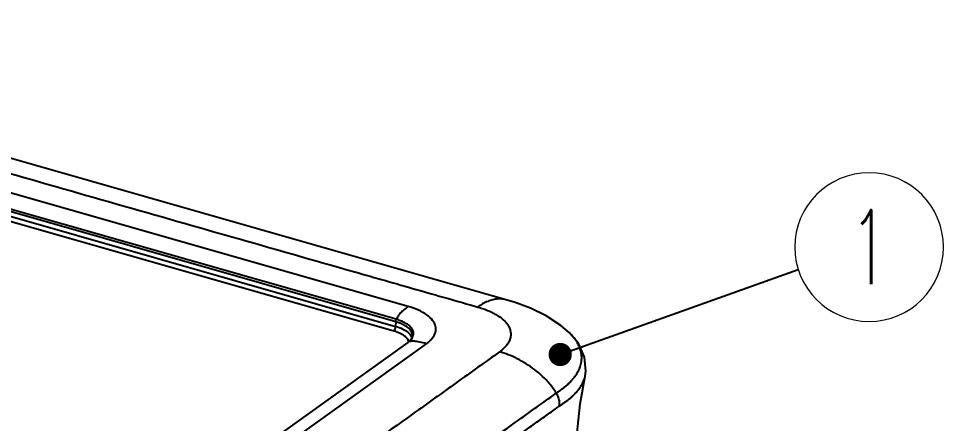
# Model space of a CAD drawing. Header units: millimetres. Extents: x 209 to 585, y 129 to 391.
# Drawn here: x 395.7 to 456.3, y 201.2 to 227.7 of the extents above; entities that cross this region are included whole.
import ezdxf
from ezdxf.enums import TextEntityAlignment as Align

# ---------------------------------------------------------------- set-up
doc = ezdxf.new("R2010")
doc.units = ezdxf.units.MM
doc.layers.add('06___PRT_ALL_SURFS', color=7, linetype='Continuous')
doc.layers.add('from', color=7, linetype='Continuous', lineweight=13)
doc.styles.add('BOM', font='txt.shx', dxfattribs={"bigfont": 'gbcbig.shx'})
doc.dimstyles.new('ISO', dxfattribs={"dimscale": 0.6, "dimtxt": 2.5, "dimasz": 2.5, "dimexe": 1.25, "dimexo": 0.625, "dimtad": 0, "dimdsep": 46, "dimtxsty": 'Standard', "dimblk": 'OPEN', "dimcen": 0, "dimclrd": 4, "dimclre": 4, "dimadec": 0, "dimazin": 0, "dimtfac": 1, "dimtofl": 0, "dimtmove": 0, "dimatfit": 3, "dimfxl": 0, "dimarcsym": 0})

# ---------------------------------------------------------------- blocks, each defined once
blk = doc.blocks.new('_Open')
at = {"color": 0, "linetype": 'ByBlock', "lineweight": -2}
for p, q in [((-1, 0.167), (0, 0)), ((-1, -0.167), (0, 0)), ((0, 0), (-1, 0))]:
    blk.add_line(p, q, dxfattribs=at)
blk = doc.blocks.new('yx_bom3')
at = {"layer": 'from'}
blk.add_circle((0, 0), 1, dxfattribs=at)
at = {"layer": 'from', "color": 4, "style": 'BOM', "width": 0.6}
blk.add_attdef('ITEM', text='', height=1, dxfattribs=at).set_placement((0, 0), align=Align.MIDDLE)
blk = doc.blocks.new('u31')
at = {"color": 7, "linetype": 'Continuous'}
blk.add_line((-0.525, 59.891), (26.385, 79.167), dxfattribs=at)
for points, start_tangent, end_tangent in [([(32.518, 78.495), (30.701, 77.194), (28.885, 75.893), (25.252, 73.29), (17.987, 68.086)], (-0.805656, -0.592384), (-0.81295, -0.582333)), ([(22.742, 64.616), (30.008, 69.821), (33.641, 72.424), (35.457, 73.725), (37.273, 75.026)], (0.812951, 0.582333), (0.812977, 0.582296)), ([(22.972, 63.51), (26.739, 66.209), (28.623, 67.558), (30.507, 68.907), (32.39, 70.257), (34.274, 71.606), (35.216, 72.281), (36.158, 72.955), (37.1, 73.63), (37.502, 73.918)], (0.81295, 0.582333), (0.813841, 0.581087))]:
    blk.add_spline(points, degree=3, dxfattribs=dict(at, start_tangent=start_tangent, end_tangent=end_tangent))
at = {"layer": '06___PRT_ALL_SURFS', "color": 7, "linetype": 'Continuous'}
for p, q in [((32.969, 82.875), (-49.634, 106.454)), ((24.861, 82.298), (-49.305, 103.469)), ((-50.368, 101.799), (23.799, 80.628)), ((23.808, 81.011), (-50.359, 102.183)), ((23.853, 81.218), (-50.314, 102.389)), ((-50.528, 101.43), (23.639, 80.259)), ((32.972, 82.874), (32.969, 82.875)), ((23.808, 81.011), (23.799, 80.628)), ((38.375, 80.093), (38.374, 80.094)), ((24.82, 79.274), (-2.09, 59.998)), ((24.878, 79.318), (24.82, 79.274)), ((24.878, 79.318), (24.881, 79.32)), ((25.076, 79.512), (24.881, 79.32)), ((25.21, 79.823), (25.21, 79.828)), ((39.693, 76.452), (39.695, 76.46))]:
    blk.add_line(p, q, dxfattribs=at)
for points in [[(38.374, 80.094), (37.654, 80.71), (36.419, 81.523), (35.123, 82.153), (33.837, 82.617), (32.972, 82.874)], [(39.693, 76.452), (39.753, 76.857), (39.653, 78.031), (39.137, 79.184), (38.375, 80.093)], [(25.21, 79.828), (25.197, 79.739), (25.076, 79.512)], [(38.91, 68.981), (39.003, 71.441), (39.287, 74.123), (39.695, 76.46)]]:
    blk.add_lwpolyline(points, dxfattribs=at)
blk.add_arc((24.441, 79.452), 0.752, 15.3566, 25.37904, dxfattribs=at)
for points, start_tangent, end_tangent in [([(-51.905, 105.829), (-49.324, 105.092), (-46.743, 104.355), (-41.58, 102.881), (-31.256, 99.934), (-20.932, 96.987), (-10.607, 94.04), (-0.283, 91.093), (10.041, 88.146), (20.366, 85.199), (25.528, 83.725), (28.109, 82.988), (30.69, 82.251)], (0.963232, -0.268671), (0.959896, -0.280357)), ([(24.861, 82.298), (24.5, 82.019), (24.213, 81.75), (23.999, 81.485), (23.853, 81.218)], (-0.81295, -0.582333), (-0.381471, -0.924381)), ([(26.385, 79.167), (26.875, 79.623), (27.134, 80.121), (27.143, 80.631), (26.901, 81.128), (26.421, 81.586), (25.726, 81.984), (24.861, 82.298)], (0.81295, 0.582333), (-0.96159, 0.274491)), ([(32.969, 82.875), (32.769, 82.918), (32.371, 82.931), (31.954, 82.862), (31.527, 82.72), (30.69, 82.251)], (-0.960705, 0.277571), (-0.81295, -0.582333)), ([(30.69, 82.251), (31.17, 82.099), (31.615, 81.925), (32.379, 81.523), (32.955, 81.06), (33.165, 80.811), (33.32, 80.553), (33.418, 80.29), (33.46, 80.023), (33.443, 79.756), (33.369, 79.49), (33.237, 79.228), (33.051, 78.974), (32.81, 78.728), (32.518, 78.495)], (0.959896, -0.280357), (-0.805656, -0.592384)), ([(23.808, 81.011), (23.814, 81.08), (23.83, 81.15), (23.853, 81.218)], (0.02514, 0.999684), (0.381471, 0.924381)), ([(25.209, 79.828), (25.186, 80.029), (25.037, 80.315), (24.791, 80.553), (24.488, 80.745), (24.154, 80.896), (23.808, 81.011)], (0.038558, 0.999256), (-0.961589, 0.274492)), ([(24.881, 79.32), (25.121, 79.561), (25.279, 79.883), (25.27, 80.208), (25.116, 80.501), (24.864, 80.746), (24.552, 80.944), (24.209, 81.1), (23.853, 81.218)], (0.783193, 0.621778), (-0.961587, 0.2745)), ([(-87.426, 80.384), (-84.844, 79.648), (-82.263, 78.911), (-77.101, 77.437), (-66.777, 74.49), (-56.452, 71.543), (-46.128, 68.596), (-35.804, 65.649), (-25.479, 62.701), (-15.155, 59.754), (-9.993, 58.281), (-7.412, 57.544), (-4.831, 56.807)], (0.959896, -0.280357), (0.963232, -0.268671)), ([(23.639, 80.259), (23.717, 80.348), (23.775, 80.483), (23.799, 80.628)], (0.81295, 0.582333), (0.02514, 0.999684)), ([(23.639, 80.259), (24.178, 80.056), (24.586, 79.793), (24.829, 79.49)], (0.96159, -0.274491), (0.428092, -0.903735)), ([(23.799, 80.628), (24.401, 80.4), (24.852, 80.109), (25.12, 79.774)], (0.96159, -0.274491), (0.42818, -0.903693)), ([(37.273, 75.026), (37.361, 75.09), (37.451, 75.155), (37.541, 75.221), (37.631, 75.288), (37.719, 75.353), (37.806, 75.417), (37.891, 75.479), (37.972, 75.54), (38.051, 75.601), (38.127, 75.664), (38.202, 75.729), (38.277, 75.798), (38.353, 75.872), (38.434, 75.953), (38.518, 76.041), (38.608, 76.14), (38.702, 76.249), (38.798, 76.369), (38.896, 76.501), (38.991, 76.643), (39.083, 76.795), (39.169, 76.961), (39.248, 77.142), (39.316, 77.342), (39.371, 77.564), (39.405, 77.812), (39.411, 78.092), (39.375, 78.408), (39.287, 78.744), (39.144, 79.085), (38.95, 79.417), (38.714, 79.732), (38.45, 80.019), (38.375, 80.093)], (0.812093, 0.583527), (-0.723106, 0.690738)), ([(24.881, 79.311), (24.82, 79.274)], (-0.897028, -0.441974), (-0.813619, -0.581398)), ([(24.829, 79.49), (24.885, 79.311)], (0.428092, -0.903735), (0.156107, -0.98774)), ([(25.293, 79.378), (25.187, 79.377), (25.033, 79.36), (24.905, 79.322), (24.881, 79.311)], (-0.999635, 0.027026), (-0.897028, -0.441974)), ([(26.385, 79.167), (25.818, 79.309), (25.579, 79.352), (25.369, 79.374), (25.293, 79.378)], (-0.96159, 0.274491), (-0.999635, 0.027026)), ([(37.273, 75.026), (36.722, 75.804), (36.128, 76.433), (35.458, 76.997), (34.738, 77.492), (33.992, 77.911), (33.244, 78.247), (32.518, 78.495)], (-0.50578, 0.862662), (-0.96159, 0.274491)), ([(37.502, 73.918), (37.591, 73.982), (37.681, 74.046), (37.771, 74.109), (37.86, 74.173), (37.948, 74.235), (38.033, 74.295), (38.117, 74.355), (38.201, 74.415), (38.284, 74.477), (38.368, 74.543), (38.449, 74.609), (38.529, 74.677), (38.61, 74.75), (38.694, 74.828), (38.783, 74.914), (38.878, 75.011), (38.977, 75.119), (39.079, 75.239), (39.182, 75.37), (39.283, 75.512), (39.38, 75.666), (39.473, 75.834), (39.558, 76.019), (39.632, 76.222), (39.692, 76.448), (39.693, 76.452)], (0.814851, 0.57967), (0.206194, 0.978511)), ([(37.273, 75.026), (37.439, 74.657), (37.518, 74.279), (37.502, 73.918)], (0.504567, -0.863373), (-0.18164, -0.983365))]:
    blk.add_spline(points, degree=3, dxfattribs=dict(at, start_tangent=start_tangent, end_tangent=end_tangent))
at = {"layer": 'from'}
ref = blk.add_blockref('yx_bom3', (63.529, 87.279), dxfattribs=dict(at, xscale=-6.24000000000001, yscale=6.239999999999996, zscale=6.240000000000002))
ref.add_attrib('ITEM', '1', dxfattribs={"color": 4, "height": 6.24, "style": 'BOM', "width": 0.6}).set_placement((63.529, 87.279), align=Align.MIDDLE)
blk.add_leader([(37.608, 78.266), (57.577, 85.404)], dimstyle='ISO', override={"dimscale": 1, "dimasz": 1.95, "dimexo": 0.125, "dimadec": 2, "dimazin": 2, "dimldrblk": 'Dot'}, dxfattribs=at)

msp = doc.modelspace()

# ---------------------------------------------------------------- block references
at = {"xscale": 0.78, "yscale": 0.78, "zscale": 0.78}
msp.add_blockref('u31', (401.838, 144.632), dxfattribs=at)

doc.saveas('drawing.dxf')
